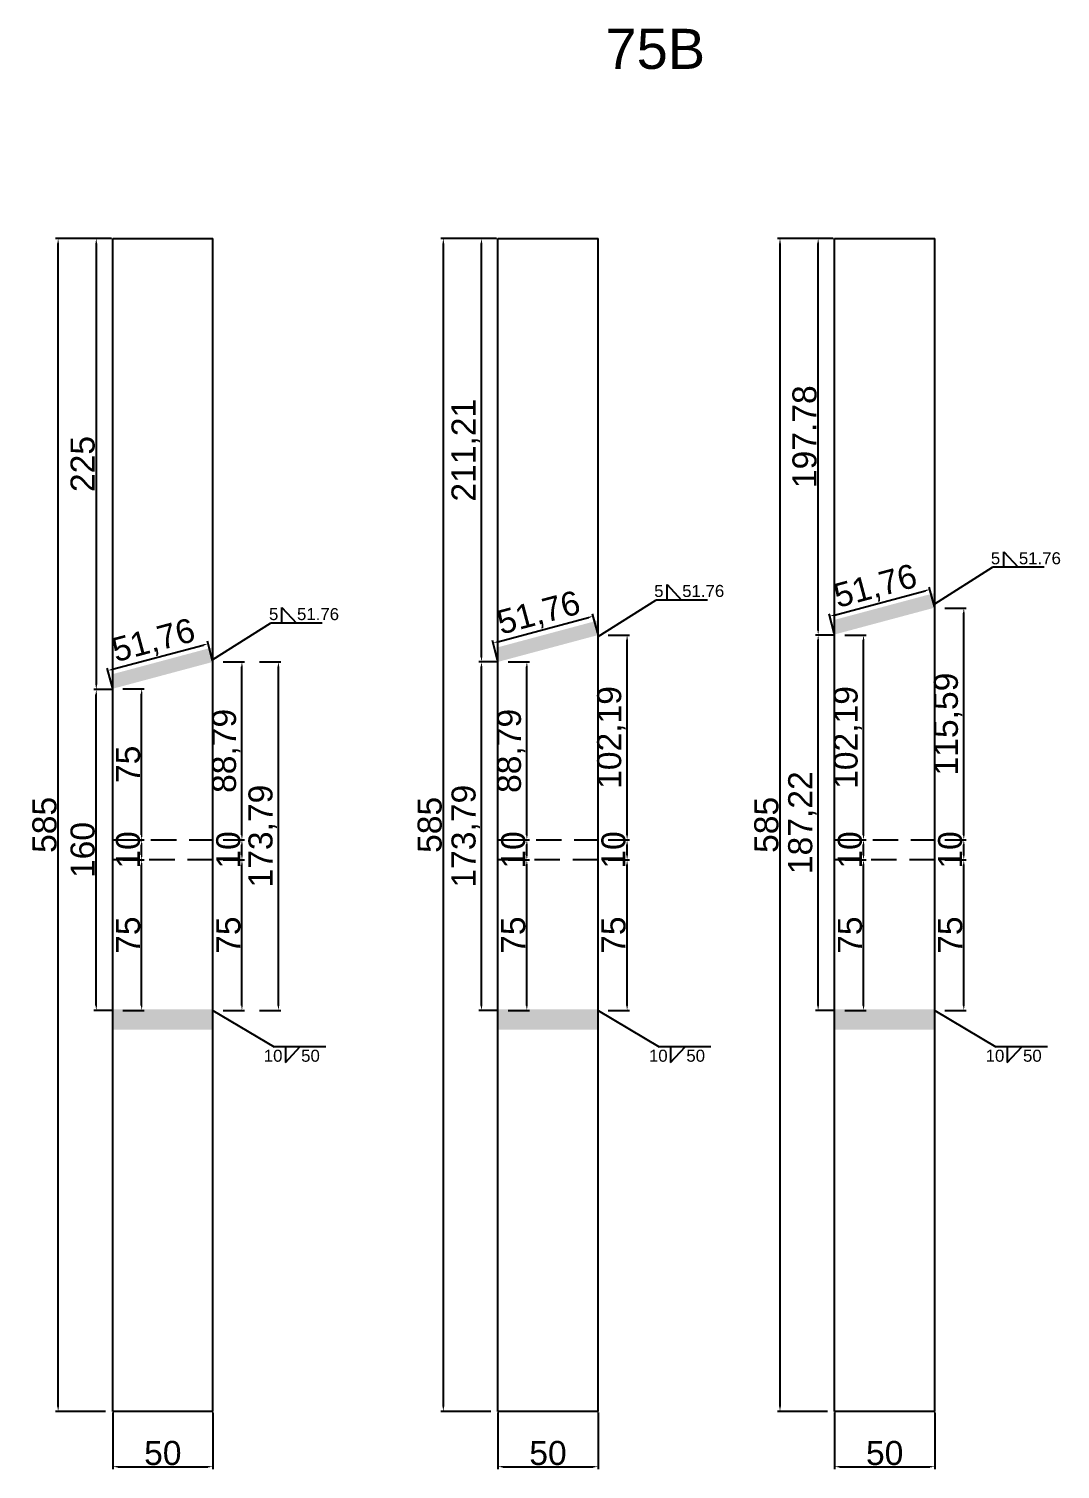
# Model space of a CAD drawing. Header units: millimetres. Extents: x 1455 to 24185, y -7314 to 4772.
# Drawn here: x 16165 to 16679, y 113 to 832 of the extents above; entities that cross this region are included whole.
import ezdxf

# ---------------------------------------------------------------- set-up
doc = ezdxf.new("R2010")
doc.units = ezdxf.units.MM
doc.linetypes.add('DASHED', pattern=[19.049999999999997, 12.7, -6.35])
for name, color, linetype in [('尺寸标注', 6, 'Continuous'), ('标号', 4, 'Continuous'), ('焊缝', 250, 'Continuous')]:
    doc.layers.add(name, color=color, linetype=linetype)
doc.styles.get("Standard").update_dxf_attribs({"font": 'arial.ttf'})
doc.dimstyles.new('ISO-25-JHF', dxfattribs={"dimtxt": 12, "dimasz": 2.5, "dimexe": 1.25, "dimexo": 0.625, "dimtad": 1, "dimtxsty": 'Standard', "dimcen": 2.5, "dimadec": 0, "dimazin": 0, "dimtfac": 1, "dimtmove": 0, "dimatfit": 3, "dimfxl": 1, "dimarcsym": 0})

# ---------------------------------------------------------------- blocks, each defined once
blk = doc.blocks.new('*D811')
at = {"layer": 'Defpoints', "color": 0, "transparency": 16777216}
for p in [(16453.06107499725, 529.1817419086112), (16463.07046512286, 529.1817419086112), (16453.06107499725, 426.9893630439421)]:
    blk.add_point(p, dxfattribs=at)
at = {"layer": '尺寸标注', "color": 0, "lineweight": -2, "transparency": 16777216}
for p, q in [((16453.68607499725, 529.1817419086112), (16464.32046512286, 529.1817419086112)), ((16463.07046512286, 429.4893630439421), (16463.07046512286, 526.6817419086112)), ((16453.68607499725, 426.9893630439421), (16464.32046512286, 426.9893630439421))]:
    blk.add_line(p, q, dxfattribs=at)
at = {"layer": '尺寸标注', "color": 0, "transparency": 16777216}
for points in [[(16462.65379845619, 526.6817419086112), (16463.48713178953, 526.6817419086112), (16463.07046512286, 529.1817419086112)], [(16462.65379845619, 429.4893630439421), (16463.48713178953, 429.4893630439421), (16463.07046512286, 426.9893630439421)]]:
    blk.add_solid(points, dxfattribs=at)
at = {"layer": '尺寸标注', "color": 0, "transparency": 16777216, "insert": (16455.23400536842, 478.0855524762719), "char_height": 12, "attachment_point": 5, "rotation": 90}
blk.add_mtext('102,19', dxfattribs=at)
blk = doc.blocks.new('*D812')
at = {"layer": 'Defpoints', "color": 0, "transparency": 16777216}
for p in [(16206.53810477936, 141.9893630439419), (16256.53810477936, 141.989363043941), (16256.53810477936, 114.3991398059388)]:
    blk.add_point(p, dxfattribs=at)
at = {"layer": '尺寸标注', "color": 0, "lineweight": -2, "transparency": 16777216}
for p, q in [((16206.53810477936, 141.3643630439419), (16206.53810477936, 113.1491398059388)), ((16256.53810477936, 141.364363043941), (16256.53810477936, 113.1491398059388)), ((16209.03810477936, 114.3991398059388), (16254.03810477936, 114.3991398059388))]:
    blk.add_line(p, q, dxfattribs=at)
at = {"layer": '尺寸标注', "color": 0, "transparency": 16777216}
for points in [[(16209.03810477936, 114.8158064726055), (16209.03810477936, 113.9824731392722), (16206.53810477936, 114.3991398059388)], [(16254.03810477936, 114.8158064726055), (16254.03810477936, 113.9824731392722), (16256.53810477936, 114.3991398059388)]]:
    blk.add_solid(points, dxfattribs=at)
at = {"layer": '尺寸标注', "color": 0, "transparency": 16777216, "insert": (16231.53810477936, 121.1510156585991), "char_height": 12, "attachment_point": 5}
blk.add_mtext('50', dxfattribs=at)
blk = doc.blocks.new('*D813')
at = {"layer": 'Defpoints', "color": 0, "transparency": 16777216}
for p in [(16179.34379206476, 726.9893630439421), (16203.60443934773, 726.9893630439421), (16203.60443934773, 141.989363043942)]:
    blk.add_point(p, dxfattribs=at)
at = {"layer": '尺寸标注', "color": 0, "lineweight": -2, "transparency": 16777216}
for p, q in [((16202.97943934773, 726.9893630439421), (16178.09379206476, 726.9893630439421)), ((16179.34379206476, 144.4893630439419), (16179.34379206476, 724.4893630439421)), ((16202.97943934773, 141.989363043942), (16178.09379206476, 141.9893630439419))]:
    blk.add_line(p, q, dxfattribs=at)
at = {"layer": '尺寸标注', "color": 0, "transparency": 16777216}
for points in [[(16178.9271253981, 724.4893630439421), (16179.76045873143, 724.4893630439421), (16179.34379206476, 726.9893630439421)], [(16178.9271253981, 144.4893630439419), (16179.76045873143, 144.4893630439419), (16179.34379206476, 141.9893630439419)]]:
    blk.add_solid(points, dxfattribs=at)
at = {"layer": '尺寸标注', "color": 0, "transparency": 16777216, "insert": (16172.5919162121, 434.4893630439374), "char_height": 12, "attachment_point": 5, "rotation": 90}
blk.add_mtext('585', dxfattribs=at)
blk = doc.blocks.new('*D814')
at = {"layer": 'Defpoints', "color": 0, "transparency": 16777216}
for p in [(16210.97913256578, 502.386822665497), (16220.98852269138, 502.386822665497), (16210.97913256578, 426.9893630439421)]:
    blk.add_point(p, dxfattribs=at)
at = {"layer": '尺寸标注', "color": 0, "lineweight": -2, "transparency": 16777216}
for p, q in [((16211.60413256578, 502.386822665497), (16222.23852269138, 502.386822665497)), ((16220.98852269138, 429.4893630439421), (16220.98852269138, 499.886822665497)), ((16211.60413256578, 426.9893630439421), (16222.23852269138, 426.9893630439421))]:
    blk.add_line(p, q, dxfattribs=at)
at = {"layer": '尺寸标注', "color": 0, "transparency": 16777216}
for points in [[(16220.57185602472, 499.886822665497), (16221.40518935805, 499.886822665497), (16220.98852269138, 502.386822665497)], [(16220.57185602472, 429.4893630439421), (16221.40518935805, 429.4893630439421), (16220.98852269138, 426.9893630439421)]]:
    blk.add_solid(points, dxfattribs=at)
at = {"layer": '尺寸标注', "color": 0, "transparency": 16777216, "insert": (16214.26120345536, 464.6880928547149), "char_height": 12, "attachment_point": 5, "rotation": 90}
blk.add_mtext('75', dxfattribs=at)
blk = doc.blocks.new('*D815')
at = {"layer": 'Defpoints', "color": 0, "transparency": 16777216}
for p in [(16260.97913256577, 515.7842822870546), (16270.98852269138, 515.7842822870546), (16260.97913256577, 426.9893630439421)]:
    blk.add_point(p, dxfattribs=at)
at = {"layer": '尺寸标注', "color": 0, "lineweight": -2, "transparency": 16777216}
for p, q in [((16261.60413256577, 515.7842822870546), (16272.23852269138, 515.7842822870546)), ((16270.98852269138, 429.4893630439421), (16270.98852269138, 513.2842822870546)), ((16261.60413256577, 426.9893630439421), (16272.23852269138, 426.9893630439421))]:
    blk.add_line(p, q, dxfattribs=at)
at = {"layer": '尺寸标注', "color": 0, "transparency": 16777216}
for points in [[(16270.57185602471, 513.2842822870546), (16271.40518935805, 513.2842822870546), (16270.98852269138, 515.7842822870546)], [(16270.57185602471, 429.4893630439421), (16271.40518935805, 429.4893630439421), (16270.98852269138, 426.9893630439421)]]:
    blk.add_solid(points, dxfattribs=at)
at = {"layer": '尺寸标注', "color": 0, "transparency": 16777216, "insert": (16263.15206293694, 471.3868226654936), "char_height": 12, "attachment_point": 5, "rotation": 90}
blk.add_mtext('88,79', dxfattribs=at)
blk = doc.blocks.new('*D816')
at = {"layer": 'Defpoints', "color": 0, "transparency": 16777216}
for p in [(16254.10831398141, 524.8523849967642), (16256.53810477936, 515.7842822870552), (16206.53810477936, 502.3868226654981)]:
    blk.add_point(p, dxfattribs=at)
at = {"layer": '尺寸标注', "color": 0, "lineweight": -2, "transparency": 16777216}
for p, q in [((16256.37634287617, 516.3879859284862), (16253.78479017503, 526.0597922796255)), ((16206.52312854713, 512.101972987964), (16251.69349941569, 524.2053373840081)), ((16206.37634287617, 502.990526306929), (16203.78479017503, 512.6623326580693))]:
    blk.add_line(p, q, dxfattribs=at)
at = {"layer": '尺寸标注', "color": 0, "transparency": 16777216}
for points in [[(16251.58565814689, 524.6078064782951), (16251.80134068448, 523.8028682897211), (16254.10831398141, 524.8523849967642)], [(16206.41528727834, 512.504442082251), (16206.63096981593, 511.699503893677), (16204.10831398141, 511.4549253752079)]]:
    blk.add_solid(points, dxfattribs=at)
at = {"layer": '尺寸标注', "color": 0, "transparency": 16777216, "insert": (16227.08008895078, 525.7230940494687), "char_height": 12, "attachment_point": 5, "rotation": 15.000000000000565}
blk.add_mtext('51,76', dxfattribs=at)
blk = doc.blocks.new('*D817')
at = {"layer": 'Defpoints', "color": 0, "transparency": 16777216}
for p in [(16210.97913256577, 416.9893630439421), (16220.98852269138, 416.9893630439421), (16210.97913256577, 341.989363043942)]:
    blk.add_point(p, dxfattribs=at)
at = {"layer": '尺寸标注', "color": 0, "lineweight": -2, "transparency": 16777216}
for p, q in [((16211.60413256577, 416.9893630439421), (16222.23852269138, 416.9893630439421)), ((16220.98852269138, 344.489363043942), (16220.98852269138, 414.4893630439421)), ((16211.60413256577, 341.989363043942), (16222.23852269138, 341.989363043942))]:
    blk.add_line(p, q, dxfattribs=at)
at = {"layer": '尺寸标注', "color": 0, "transparency": 16777216}
for points in [[(16220.57185602471, 414.4893630439421), (16221.40518935804, 414.4893630439421), (16220.98852269138, 416.9893630439421)], [(16220.57185602471, 344.489363043942), (16221.40518935804, 344.489363043942), (16220.98852269138, 341.989363043942)]]:
    blk.add_solid(points, dxfattribs=at)
at = {"layer": '尺寸标注', "color": 0, "transparency": 16777216, "insert": (16214.26120345535, 379.4893630439374), "char_height": 12, "attachment_point": 5, "rotation": 90}
blk.add_mtext('75', dxfattribs=at)
blk = doc.blocks.new('*D818')
at = {"layer": 'Defpoints', "color": 0, "transparency": 16777216}
for p in [(16210.97913256578, 426.9893630439421), (16220.98852269133, 426.9893630439421), (16210.97913256577, 416.9893630439421)]:
    blk.add_point(p, dxfattribs=at)
at = {"layer": '尺寸标注', "color": 0, "lineweight": -2, "transparency": 16777216}
for p, q in [((16211.60413256578, 426.9893630439421), (16222.23852269133, 426.9893630439421)), ((16220.98852269133, 419.4893630439421), (16220.98852269133, 424.4893630439421)), ((16211.60413256577, 416.9893630439421), (16222.23852269133, 416.9893630439421))]:
    blk.add_line(p, q, dxfattribs=at)
at = {"layer": '尺寸标注', "color": 0, "transparency": 16777216}
for points in [[(16220.57185602466, 424.4893630439421), (16221.405189358, 424.4893630439421), (16220.98852269133, 426.9893630439421)], [(16220.57185602466, 419.4893630439421), (16221.405189358, 419.4893630439421), (16220.98852269133, 416.9893630439421)]]:
    blk.add_solid(points, dxfattribs=at)
at = {"layer": '尺寸标注', "color": 0, "transparency": 16777216, "insert": (16214.23664683867, 421.9893630439375), "char_height": 12, "attachment_point": 5, "rotation": 90}
blk.add_mtext('10', dxfattribs=at)
blk = doc.blocks.new('*D819')
at = {"layer": 'Defpoints', "color": 0, "transparency": 16777216}
for p in [(16260.97913256577, 416.9893630439421), (16270.98852269138, 416.9893630439421), (16260.97913256577, 341.989363043942)]:
    blk.add_point(p, dxfattribs=at)
at = {"layer": '尺寸标注', "color": 0, "lineweight": -2, "transparency": 16777216}
for p, q in [((16261.60413256577, 416.9893630439421), (16272.23852269138, 416.9893630439421)), ((16270.98852269138, 344.489363043942), (16270.98852269138, 414.4893630439421)), ((16261.60413256577, 341.989363043942), (16272.23852269138, 341.989363043942))]:
    blk.add_line(p, q, dxfattribs=at)
at = {"layer": '尺寸标注', "color": 0, "transparency": 16777216}
for points in [[(16270.57185602471, 414.4893630439421), (16271.40518935804, 414.4893630439421), (16270.98852269138, 416.9893630439421)], [(16270.57185602471, 344.489363043942), (16271.40518935804, 344.489363043942), (16270.98852269138, 341.989363043942)]]:
    blk.add_solid(points, dxfattribs=at)
at = {"layer": '尺寸标注', "color": 0, "transparency": 16777216, "insert": (16264.26120345535, 379.4893630439374), "char_height": 12, "attachment_point": 5, "rotation": 90}
blk.add_mtext('75', dxfattribs=at)
blk = doc.blocks.new('*D820')
at = {"layer": 'Defpoints', "color": 0, "transparency": 16777216}
for p in [(16260.97913256578, 426.9893630439421), (16270.98852269133, 426.9893630439421), (16260.97913256577, 416.9893630439421)]:
    blk.add_point(p, dxfattribs=at)
at = {"layer": '尺寸标注', "color": 0, "lineweight": -2, "transparency": 16777216}
for p, q in [((16261.60413256578, 426.9893630439421), (16272.23852269133, 426.9893630439421)), ((16270.98852269133, 419.4893630439421), (16270.98852269133, 424.4893630439421)), ((16261.60413256577, 416.9893630439421), (16272.23852269133, 416.9893630439421))]:
    blk.add_line(p, q, dxfattribs=at)
at = {"layer": '尺寸标注', "color": 0, "transparency": 16777216}
for points in [[(16270.57185602466, 424.4893630439421), (16271.405189358, 424.4893630439421), (16270.98852269133, 426.9893630439421)], [(16270.57185602466, 419.4893630439421), (16271.405189358, 419.4893630439421), (16270.98852269133, 416.9893630439421)]]:
    blk.add_solid(points, dxfattribs=at)
at = {"layer": '尺寸标注', "color": 0, "transparency": 16777216, "insert": (16264.23664683867, 421.9893630439374), "char_height": 12, "attachment_point": 5, "rotation": 90}
blk.add_mtext('10', dxfattribs=at)
blk = doc.blocks.new('*D955')
at = {"layer": 'Defpoints', "color": 0, "transparency": 16777216}
for p in [(16206.53810477937, 726.9893630439417), (16198.36053558004, 501.9576450875195), (16206.53810477937, 501.9576450875195)]:
    blk.add_point(p, dxfattribs=at)
at = {"layer": '尺寸标注', "color": 0, "lineweight": -2, "transparency": 16777216}
for p, q in [((16205.91310477937, 726.9893630439417), (16197.11053558004, 726.9893630439417)), ((16198.36053558004, 724.4893630439417), (16198.36053558004, 504.4576450875195)), ((16205.91310477937, 501.9576450875195), (16197.11053558004, 501.9576450875195))]:
    blk.add_line(p, q, dxfattribs=at)
at = {"layer": '尺寸标注', "color": 0, "transparency": 16777216}
for points in [[(16197.94386891338, 724.4893630439417), (16198.77720224671, 724.4893630439417), (16198.36053558004, 726.9893630439417)], [(16197.94386891338, 504.4576450875195), (16198.77720224671, 504.4576450875195), (16198.36053558004, 501.9576450875195)]]:
    blk.add_solid(points, dxfattribs=at)
at = {"layer": '尺寸标注', "color": 0, "transparency": 16777216, "insert": (16191.60865972738, 614.4735040657258), "char_height": 12, "attachment_point": 5, "rotation": 90}
blk.add_mtext('225', dxfattribs=at)
blk = doc.blocks.new('*D821')
at = {"layer": 'Defpoints', "color": 0, "transparency": 16777216}
for p in [(16198.36053558004, 501.9576450875213), (16206.53810477937, 501.9576450875213), (16206.53810477937, 341.957645087523)]:
    blk.add_point(p, dxfattribs=at)
at = {"layer": '尺寸标注', "color": 0, "lineweight": -2, "transparency": 16777216}
for p, q in [((16205.91310477937, 501.9576450875213), (16197.11053558004, 501.9576450875213)), ((16198.36053558004, 344.457645087523), (16198.36053558004, 499.4576450875213)), ((16205.91310477937, 341.957645087523), (16197.11053558004, 341.957645087523))]:
    blk.add_line(p, q, dxfattribs=at)
at = {"layer": '尺寸标注', "color": 0, "transparency": 16777216}
for points in [[(16197.94386891337, 499.4576450875213), (16198.77720224671, 499.4576450875213), (16198.36053558004, 501.9576450875213)], [(16197.94386891337, 344.457645087523), (16198.77720224671, 344.457645087523), (16198.36053558004, 341.957645087523)]]:
    blk.add_solid(points, dxfattribs=at)
at = {"layer": '尺寸标注', "color": 0, "transparency": 16777216, "insert": (16191.60865972738, 421.9576450875175), "char_height": 12, "attachment_point": 5, "rotation": 90}
blk.add_mtext('160', dxfattribs=at)
blk = doc.blocks.new('*D822')
at = {"layer": 'Defpoints', "color": 0, "transparency": 16777216}
for p in [(16398.62004721084, 141.9893630439419), (16448.62004721084, 141.989363043941), (16448.62004721084, 114.3991398059388)]:
    blk.add_point(p, dxfattribs=at)
at = {"layer": '尺寸标注', "color": 0, "lineweight": -2, "transparency": 16777216}
for p, q in [((16398.62004721084, 141.3643630439419), (16398.62004721084, 113.1491398059388)), ((16448.62004721084, 141.364363043941), (16448.62004721084, 113.1491398059388)), ((16401.12004721084, 114.3991398059388), (16446.12004721084, 114.3991398059388))]:
    blk.add_line(p, q, dxfattribs=at)
at = {"layer": '尺寸标注', "color": 0, "transparency": 16777216}
for points in [[(16401.12004721084, 114.8158064726055), (16401.12004721084, 113.9824731392722), (16398.62004721084, 114.3991398059388)], [(16446.12004721084, 114.8158064726055), (16446.12004721084, 113.9824731392722), (16448.62004721084, 114.3991398059388)]]:
    blk.add_solid(points, dxfattribs=at)
at = {"layer": '尺寸标注', "color": 0, "transparency": 16777216, "insert": (16423.62004721084, 121.1510156585991), "char_height": 12, "attachment_point": 5}
blk.add_mtext('50', dxfattribs=at)
blk = doc.blocks.new('*D823')
at = {"layer": 'Defpoints', "color": 0, "transparency": 16777216}
for p in [(16371.42573449624, 726.9893630439421), (16395.68638177921, 726.9893630439421), (16395.68638177921, 141.989363043942)]:
    blk.add_point(p, dxfattribs=at)
at = {"layer": '尺寸标注', "color": 0, "lineweight": -2, "transparency": 16777216}
for p, q in [((16395.06138177921, 726.9893630439421), (16370.17573449624, 726.9893630439421)), ((16371.42573449624, 144.489363043942), (16371.42573449624, 724.4893630439421)), ((16395.06138177921, 141.989363043942), (16370.17573449624, 141.989363043942))]:
    blk.add_line(p, q, dxfattribs=at)
at = {"layer": '尺寸标注', "color": 0, "transparency": 16777216}
for points in [[(16371.00906782958, 724.4893630439421), (16371.84240116291, 724.4893630439421), (16371.42573449624, 726.9893630439421)], [(16371.00906782958, 144.489363043942), (16371.84240116291, 144.489363043942), (16371.42573449624, 141.989363043942)]]:
    blk.add_solid(points, dxfattribs=at)
at = {"layer": '尺寸标注', "color": 0, "transparency": 16777216, "insert": (16364.67385864358, 434.4893630439373), "char_height": 12, "attachment_point": 5, "rotation": 90}
blk.add_mtext('585', dxfattribs=at)
blk = doc.blocks.new('*D824')
at = {"layer": 'Defpoints', "color": 0, "transparency": 16777216}
for p in [(16403.06107499724, 515.7842822869727), (16413.07046512285, 515.7842822869727), (16403.06107499724, 426.9893630438603)]:
    blk.add_point(p, dxfattribs=at)
at = {"layer": '尺寸标注', "color": 0, "lineweight": -2, "transparency": 16777216}
for p, q in [((16403.68607499724, 515.7842822869727), (16414.32046512285, 515.7842822869727)), ((16413.07046512285, 429.4893630438603), (16413.07046512285, 513.2842822869727)), ((16403.68607499724, 426.9893630438603), (16414.32046512285, 426.9893630438603))]:
    blk.add_line(p, q, dxfattribs=at)
at = {"layer": '尺寸标注', "color": 0, "transparency": 16777216}
for points in [[(16412.65379845618, 513.2842822869727), (16413.48713178952, 513.2842822869727), (16413.07046512285, 515.7842822869727)], [(16412.65379845618, 429.4893630438603), (16413.48713178952, 429.4893630438603), (16413.07046512285, 426.9893630438603)]]:
    blk.add_solid(points, dxfattribs=at)
at = {"layer": '尺寸标注', "color": 0, "transparency": 16777216, "insert": (16405.23400536841, 471.3868226654117), "char_height": 12, "attachment_point": 5, "rotation": 90}
blk.add_mtext('88,79', dxfattribs=at)
blk = doc.blocks.new('*D825')
at = {"layer": 'Defpoints', "color": 0, "transparency": 16777216}
for p in [(16403.06107499725, 416.9893630439421), (16413.07046512286, 416.9893630439421), (16403.06107499725, 341.989363043942)]:
    blk.add_point(p, dxfattribs=at)
at = {"layer": '尺寸标注', "color": 0, "lineweight": -2, "transparency": 16777216}
for p, q in [((16403.68607499725, 416.9893630439421), (16414.32046512286, 416.9893630439421)), ((16413.07046512286, 344.489363043942), (16413.07046512286, 414.4893630439421)), ((16403.68607499725, 341.989363043942), (16414.32046512286, 341.989363043942))]:
    blk.add_line(p, q, dxfattribs=at)
at = {"layer": '尺寸标注', "color": 0, "transparency": 16777216}
for points in [[(16412.65379845619, 414.4893630439421), (16413.48713178953, 414.4893630439421), (16413.07046512286, 416.9893630439421)], [(16412.65379845619, 344.489363043942), (16413.48713178953, 344.489363043942), (16413.07046512286, 341.989363043942)]]:
    blk.add_solid(points, dxfattribs=at)
at = {"layer": '尺寸标注', "color": 0, "transparency": 16777216, "insert": (16406.34314588684, 379.4893630439374), "char_height": 12, "attachment_point": 5, "rotation": 90}
blk.add_mtext('75', dxfattribs=at)
blk = doc.blocks.new('*D826')
at = {"layer": 'Defpoints', "color": 0, "transparency": 16777216}
for p in [(16403.06107499725, 426.9893630439421), (16413.07046512281, 426.9893630439421), (16403.06107499725, 416.9893630439421)]:
    blk.add_point(p, dxfattribs=at)
at = {"layer": '尺寸标注', "color": 0, "lineweight": -2, "transparency": 16777216}
for p, q in [((16403.68607499725, 426.9893630439421), (16414.32046512281, 426.9893630439421)), ((16413.07046512281, 419.4893630439421), (16413.07046512281, 424.4893630439421)), ((16403.68607499725, 416.9893630439421), (16414.32046512281, 416.9893630439421))]:
    blk.add_line(p, q, dxfattribs=at)
at = {"layer": '尺寸标注', "color": 0, "transparency": 16777216}
for points in [[(16412.65379845614, 424.4893630439421), (16413.48713178948, 424.4893630439421), (16413.07046512281, 426.9893630439421)], [(16412.65379845614, 419.4893630439421), (16413.48713178948, 419.4893630439421), (16413.07046512281, 416.9893630439421)]]:
    blk.add_solid(points, dxfattribs=at)
at = {"layer": '尺寸标注', "color": 0, "transparency": 16777216, "insert": (16406.31858927015, 421.9893630439374), "char_height": 12, "attachment_point": 5, "rotation": 90}
blk.add_mtext('10', dxfattribs=at)
blk = doc.blocks.new('*D827')
at = {"layer": 'Defpoints', "color": 0, "transparency": 16777216}
for p in [(16453.06107499725, 416.9893630439421), (16463.07046512286, 416.9893630439421), (16453.06107499725, 341.989363043942)]:
    blk.add_point(p, dxfattribs=at)
at = {"layer": '尺寸标注', "color": 0, "lineweight": -2, "transparency": 16777216}
for p, q in [((16453.68607499725, 416.9893630439421), (16464.32046512286, 416.9893630439421)), ((16463.07046512286, 344.489363043942), (16463.07046512286, 414.4893630439421)), ((16453.68607499725, 341.989363043942), (16464.32046512286, 341.989363043942))]:
    blk.add_line(p, q, dxfattribs=at)
at = {"layer": '尺寸标注', "color": 0, "transparency": 16777216}
for points in [[(16462.65379845619, 414.4893630439421), (16463.48713178953, 414.4893630439421), (16463.07046512286, 416.9893630439421)], [(16462.65379845619, 344.489363043942), (16463.48713178953, 344.489363043942), (16463.07046512286, 341.989363043942)]]:
    blk.add_solid(points, dxfattribs=at)
at = {"layer": '尺寸标注', "color": 0, "transparency": 16777216, "insert": (16456.34314588684, 379.4893630439374), "char_height": 12, "attachment_point": 5, "rotation": 90}
blk.add_mtext('75', dxfattribs=at)
blk = doc.blocks.new('*D828')
at = {"layer": 'Defpoints', "color": 0, "transparency": 16777216}
for p in [(16453.06107499725, 426.9893630439421), (16463.07046512281, 426.9893630439421), (16453.06107499725, 416.9893630439421)]:
    blk.add_point(p, dxfattribs=at)
at = {"layer": '尺寸标注', "color": 0, "lineweight": -2, "transparency": 16777216}
for p, q in [((16453.68607499725, 426.9893630439421), (16464.32046512281, 426.9893630439421)), ((16463.07046512281, 419.4893630439421), (16463.07046512281, 424.4893630439421)), ((16453.68607499725, 416.9893630439421), (16464.32046512281, 416.9893630439421))]:
    blk.add_line(p, q, dxfattribs=at)
at = {"layer": '尺寸标注', "color": 0, "transparency": 16777216}
for points in [[(16462.65379845614, 424.4893630439421), (16463.48713178948, 424.4893630439421), (16463.07046512281, 426.9893630439421)], [(16462.65379845614, 419.4893630439421), (16463.48713178948, 419.4893630439421), (16463.07046512281, 416.9893630439421)]]:
    blk.add_solid(points, dxfattribs=at)
at = {"layer": '尺寸标注', "color": 0, "transparency": 16777216, "insert": (16456.31858927015, 421.9893630439374), "char_height": 12, "attachment_point": 5, "rotation": 90}
blk.add_mtext('10', dxfattribs=at)
blk = doc.blocks.new('*D829')
at = {"layer": 'Defpoints', "color": 0, "transparency": 16777216}
for p in [(16390.44247801153, 515.7464914310824), (16398.62004721085, 515.7464914310824), (16398.62004721085, 341.957645087523)]:
    blk.add_point(p, dxfattribs=at)
at = {"layer": '尺寸标注', "color": 0, "lineweight": -2, "transparency": 16777216}
for p, q in [((16397.99504721085, 515.7464914310824), (16389.19247801153, 515.7464914310824)), ((16390.44247801153, 344.457645087523), (16390.44247801153, 513.2464914310824)), ((16397.99504721085, 341.957645087523), (16389.19247801153, 341.957645087523))]:
    blk.add_line(p, q, dxfattribs=at)
at = {"layer": '尺寸标注', "color": 0, "transparency": 16777216}
for points in [[(16390.02581134486, 513.2464914310824), (16390.85914467819, 513.2464914310824), (16390.44247801153, 515.7464914310824)], [(16390.02581134486, 344.457645087523), (16390.85914467819, 344.457645087523), (16390.44247801153, 341.957645087523)]]:
    blk.add_solid(points, dxfattribs=at)
at = {"layer": '尺寸标注', "color": 0, "transparency": 16777216, "insert": (16382.60601825709, 428.852068259298), "char_height": 12, "attachment_point": 5, "rotation": 90}
blk.add_mtext('173,79', dxfattribs=at)
blk = doc.blocks.new('*D830')
at = {"layer": 'Defpoints', "color": 0, "transparency": 16777216}
for p in [(16566.50598019339, 141.9893630439419), (16616.50598019339, 141.989363043941), (16616.50598019339, 114.3991398059388)]:
    blk.add_point(p, dxfattribs=at)
at = {"layer": '尺寸标注', "color": 0, "lineweight": -2, "transparency": 16777216}
for p, q in [((16566.50598019339, 141.3643630439419), (16566.50598019339, 113.1491398059388)), ((16616.50598019339, 141.364363043941), (16616.50598019339, 113.1491398059388)), ((16569.00598019339, 114.3991398059388), (16614.00598019339, 114.3991398059388))]:
    blk.add_line(p, q, dxfattribs=at)
at = {"layer": '尺寸标注', "color": 0, "transparency": 16777216}
for points in [[(16569.00598019339, 114.8158064726055), (16569.00598019339, 113.9824731392722), (16566.50598019339, 114.3991398059388)], [(16614.00598019339, 114.8158064726055), (16614.00598019339, 113.9824731392722), (16616.50598019339, 114.3991398059388)]]:
    blk.add_solid(points, dxfattribs=at)
at = {"layer": '尺寸标注', "color": 0, "transparency": 16777216, "insert": (16591.50598019339, 121.1510156585991), "char_height": 12, "attachment_point": 5}
blk.add_mtext('50', dxfattribs=at)
blk = doc.blocks.new('*D831')
at = {"layer": 'Defpoints', "color": 0, "transparency": 16777216}
for p in [(16539.3116674788, 726.9893630439421), (16563.57231476176, 726.9893630439421), (16563.57231476176, 141.989363043942)]:
    blk.add_point(p, dxfattribs=at)
at = {"layer": '尺寸标注', "color": 0, "lineweight": -2, "transparency": 16777216}
for p, q in [((16562.94731476176, 726.9893630439421), (16538.0616674788, 726.9893630439421)), ((16539.3116674788, 144.489363043942), (16539.3116674788, 724.4893630439421)), ((16562.94731476176, 141.989363043942), (16538.0616674788, 141.989363043942))]:
    blk.add_line(p, q, dxfattribs=at)
at = {"layer": '尺寸标注', "color": 0, "transparency": 16777216}
for points in [[(16538.89500081213, 724.4893630439421), (16539.72833414546, 724.4893630439421), (16539.3116674788, 726.9893630439421)], [(16538.89500081213, 144.489363043942), (16539.72833414546, 144.489363043942), (16539.3116674788, 141.989363043942)]]:
    blk.add_solid(points, dxfattribs=at)
at = {"layer": '尺寸标注', "color": 0, "transparency": 16777216, "insert": (16532.55979162613, 434.4893630439373), "char_height": 12, "attachment_point": 5, "rotation": 90}
blk.add_mtext('585', dxfattribs=at)
blk = doc.blocks.new('*D832')
at = {"layer": 'Defpoints', "color": 0, "transparency": 16777216}
for p in [(16614.07618939544, 551.919873465969), (16616.50598019339, 542.851770756261), (16566.50598019339, 529.4543111347043)]:
    blk.add_point(p, dxfattribs=at)
at = {"layer": '尺寸标注', "color": 0, "lineweight": -2, "transparency": 16777216}
for p, q in [((16566.49100396116, 539.1694614571684), (16611.66137482972, 551.2728258532129)), ((16616.3442182902, 543.4554743976914), (16613.75266558907, 553.1272807488303)), ((16566.3442182902, 530.0580147761348), (16563.75266558906, 539.7298211272737))]:
    blk.add_line(p, q, dxfattribs=at)
at = {"layer": '尺寸标注', "color": 0, "transparency": 16777216}
for points in [[(16611.55353356092, 551.6752949474999), (16611.76921609851, 550.8703567589259), (16614.07618939544, 551.919873465969)], [(16566.38316269237, 539.5719305514554), (16566.59884522995, 538.7669923628814), (16564.07618939544, 538.5224138444123)]]:
    blk.add_solid(points, dxfattribs=at)
at = {"layer": '尺寸标注', "color": 0, "transparency": 16777216, "insert": (16587.04796436481, 552.7905825186726), "char_height": 12, "attachment_point": 5, "rotation": 14.999999999999522}
blk.add_mtext('51,76', dxfattribs=at)
blk = doc.blocks.new('*D833')
at = {"layer": 'Defpoints', "color": 0, "transparency": 16777216}
for p in [(16570.9470079798, 416.9893630439421), (16580.95639810541, 416.9893630439421), (16570.9470079798, 341.989363043942)]:
    blk.add_point(p, dxfattribs=at)
at = {"layer": '尺寸标注', "color": 0, "lineweight": -2, "transparency": 16777216}
for p, q in [((16571.5720079798, 416.9893630439421), (16582.20639810541, 416.9893630439421)), ((16580.95639810541, 344.489363043942), (16580.95639810541, 414.4893630439421)), ((16571.5720079798, 341.989363043942), (16582.20639810541, 341.989363043942))]:
    blk.add_line(p, q, dxfattribs=at)
at = {"layer": '尺寸标注', "color": 0, "transparency": 16777216}
for points in [[(16580.53973143874, 414.4893630439421), (16581.37306477208, 414.4893630439421), (16580.95639810541, 416.9893630439421)], [(16580.53973143874, 344.489363043942), (16581.37306477208, 344.489363043942), (16580.95639810541, 341.989363043942)]]:
    blk.add_solid(points, dxfattribs=at)
at = {"layer": '尺寸标注', "color": 0, "transparency": 16777216, "insert": (16574.22907886939, 379.4893630439373), "char_height": 12, "attachment_point": 5, "rotation": 90}
blk.add_mtext('75', dxfattribs=at)
blk = doc.blocks.new('*D834')
at = {"layer": 'Defpoints', "color": 0, "transparency": 16777216}
for p in [(16570.9470079798, 426.9893630439421), (16580.95639810536, 426.9893630439421), (16570.9470079798, 416.9893630439421)]:
    blk.add_point(p, dxfattribs=at)
at = {"layer": '尺寸标注', "color": 0, "lineweight": -2, "transparency": 16777216}
for p, q in [((16571.5720079798, 426.9893630439421), (16582.20639810536, 426.9893630439421)), ((16580.95639810536, 419.4893630439421), (16580.95639810536, 424.4893630439421)), ((16571.5720079798, 416.9893630439421), (16582.20639810536, 416.9893630439421))]:
    blk.add_line(p, q, dxfattribs=at)
at = {"layer": '尺寸标注', "color": 0, "transparency": 16777216}
for points in [[(16580.53973143869, 424.4893630439421), (16581.37306477203, 424.4893630439421), (16580.95639810536, 426.9893630439421)], [(16580.53973143869, 419.4893630439421), (16581.37306477203, 419.4893630439421), (16580.95639810536, 416.9893630439421)]]:
    blk.add_solid(points, dxfattribs=at)
at = {"layer": '尺寸标注', "color": 0, "transparency": 16777216, "insert": (16574.2045222527, 421.9893630439373), "char_height": 12, "attachment_point": 5, "rotation": 90}
blk.add_mtext('10', dxfattribs=at)
blk = doc.blocks.new('*D835')
at = {"layer": 'Defpoints', "color": 0, "transparency": 16777216}
for p in [(16620.9470079798, 416.9893630439421), (16630.95639810541, 416.9893630439421), (16620.9470079798, 341.989363043942)]:
    blk.add_point(p, dxfattribs=at)
at = {"layer": '尺寸标注', "color": 0, "lineweight": -2, "transparency": 16777216}
for p, q in [((16621.5720079798, 416.9893630439421), (16632.20639810541, 416.9893630439421)), ((16630.95639810541, 344.489363043942), (16630.95639810541, 414.4893630439421)), ((16621.5720079798, 341.989363043942), (16632.20639810541, 341.989363043942))]:
    blk.add_line(p, q, dxfattribs=at)
at = {"layer": '尺寸标注', "color": 0, "transparency": 16777216}
for points in [[(16630.53973143874, 414.4893630439421), (16631.37306477208, 414.4893630439421), (16630.95639810541, 416.9893630439421)], [(16630.53973143874, 344.489363043942), (16631.37306477208, 344.489363043942), (16630.95639810541, 341.989363043942)]]:
    blk.add_solid(points, dxfattribs=at)
at = {"layer": '尺寸标注', "color": 0, "transparency": 16777216, "insert": (16624.22907886939, 379.4893630439373), "char_height": 12, "attachment_point": 5, "rotation": 90}
blk.add_mtext('75', dxfattribs=at)
blk = doc.blocks.new('*D836')
at = {"layer": 'Defpoints', "color": 0, "transparency": 16777216}
for p in [(16620.9470079798, 426.9893630439421), (16630.95639810536, 426.9893630439421), (16620.9470079798, 416.9893630439421)]:
    blk.add_point(p, dxfattribs=at)
at = {"layer": '尺寸标注', "color": 0, "lineweight": -2, "transparency": 16777216}
for p, q in [((16621.5720079798, 426.9893630439421), (16632.20639810536, 426.9893630439421)), ((16630.95639810536, 419.4893630439421), (16630.95639810536, 424.4893630439421)), ((16621.5720079798, 416.9893630439421), (16632.20639810536, 416.9893630439421))]:
    blk.add_line(p, q, dxfattribs=at)
at = {"layer": '尺寸标注', "color": 0, "transparency": 16777216}
for points in [[(16630.53973143869, 424.4893630439421), (16631.37306477203, 424.4893630439421), (16630.95639810536, 426.9893630439421)], [(16630.53973143869, 419.4893630439421), (16631.37306477203, 419.4893630439421), (16630.95639810536, 416.9893630439421)]]:
    blk.add_solid(points, dxfattribs=at)
at = {"layer": '尺寸标注', "color": 0, "transparency": 16777216, "insert": (16624.2045222527, 421.9893630439373), "char_height": 12, "attachment_point": 5, "rotation": 90}
blk.add_mtext('10', dxfattribs=at)
blk = doc.blocks.new('*D837')
at = {"layer": 'Defpoints', "color": 0, "transparency": 16777216}
for p in [(16558.32841099408, 529.1817419086749), (16566.5059801934, 529.1817419086749), (16566.5059801934, 341.957645087523)]:
    blk.add_point(p, dxfattribs=at)
at = {"layer": '尺寸标注', "color": 0, "lineweight": -2, "transparency": 16777216}
for p, q in [((16565.8809801934, 529.1817419086749), (16557.07841099408, 529.1817419086749)), ((16558.32841099408, 344.457645087523), (16558.32841099408, 526.6817419086749)), ((16565.8809801934, 341.957645087523), (16557.07841099408, 341.957645087523))]:
    blk.add_line(p, q, dxfattribs=at)
at = {"layer": '尺寸标注', "color": 0, "transparency": 16777216}
for points in [[(16557.91174432741, 526.6817419086749), (16558.74507766074, 526.6817419086749), (16558.32841099408, 529.1817419086749)], [(16557.91174432741, 344.457645087523), (16558.74507766074, 344.457645087523), (16558.32841099408, 341.957645087523)]]:
    blk.add_solid(points, dxfattribs=at)
at = {"layer": '尺寸标注', "color": 0, "transparency": 16777216, "insert": (16550.49195123964, 435.5696934980942), "char_height": 12, "attachment_point": 5, "rotation": 90}
blk.add_mtext('187,22', dxfattribs=at)
blk = doc.blocks.new('*D838')
at = {"layer": 'Defpoints', "color": 0, "transparency": 16777216}
for p in [(16279.17955047776, 515.7842822870527), (16289.18894060337, 515.7842822870527), (16279.17955047776, 341.989363043942)]:
    blk.add_point(p, dxfattribs=at)
at = {"layer": '尺寸标注', "color": 0, "lineweight": -2, "transparency": 16777216}
for p, q in [((16279.80455047776, 515.7842822870527), (16290.43894060337, 515.7842822870527)), ((16289.18894060337, 344.489363043942), (16289.18894060337, 513.2842822870527)), ((16279.80455047776, 341.989363043942), (16290.43894060337, 341.989363043942))]:
    blk.add_line(p, q, dxfattribs=at)
at = {"layer": '尺寸标注', "color": 0, "transparency": 16777216}
for points in [[(16288.7722739367, 513.2842822870527), (16289.60560727004, 513.2842822870527), (16289.18894060337, 515.7842822870527)], [(16288.7722739367, 344.489363043942), (16289.60560727004, 344.489363043942), (16289.18894060337, 341.989363043942)]]:
    blk.add_solid(points, dxfattribs=at)
at = {"layer": '尺寸标注', "color": 0, "transparency": 16777216, "insert": (16281.35248084893, 428.8868226654927), "char_height": 12, "attachment_point": 5, "rotation": 90}
blk.add_mtext('173,79', dxfattribs=at)
blk = doc.blocks.new('*D839')
at = {"layer": 'Defpoints', "color": 0, "transparency": 16777216}
for p in [(16446.19025641289, 538.5827901827079), (16448.62004721084, 529.5146874730017), (16398.62004721084, 516.117227851445)]:
    blk.add_point(p, dxfattribs=at)
at = {"layer": '尺寸标注', "color": 0, "lineweight": -2, "transparency": 16777216}
for p, q in [((16448.45828530765, 530.1183911144321), (16445.86673260652, 539.7901974655692)), ((16398.60507097861, 525.8323781739073), (16443.77544184717, 537.9357425699518)), ((16398.45828530765, 516.7209314928755), (16395.86673260651, 526.3927378440126))]:
    blk.add_line(p, q, dxfattribs=at)
at = {"layer": '尺寸标注', "color": 0, "transparency": 16777216}
for points in [[(16443.66760057838, 538.3382116642388), (16443.88328311596, 537.5332734756648), (16446.19025641289, 538.5827901827079)], [(16398.49722970982, 526.2348472681942), (16398.7129122474, 525.4299090796203), (16396.19025641289, 525.1853305611512)]]:
    blk.add_solid(points, dxfattribs=at)
at = {"layer": '尺寸标注', "color": 0, "transparency": 16777216, "insert": (16419.16203138226, 539.4534992354124), "char_height": 12, "attachment_point": 5, "rotation": 14.999999999999522}
blk.add_mtext('51,76', dxfattribs=at)
blk = doc.blocks.new('*D840')
at = {"layer": 'Defpoints', "color": 0, "transparency": 16777216}
for p in [(16570.94700797979, 529.1817419086767), (16580.9563981054, 529.1817419086767), (16570.94700797979, 426.9893630440076)]:
    blk.add_point(p, dxfattribs=at)
at = {"layer": '尺寸标注', "color": 0, "lineweight": -2, "transparency": 16777216}
for p, q in [((16571.57200797979, 529.1817419086767), (16582.2063981054, 529.1817419086767)), ((16580.9563981054, 429.4893630440076), (16580.9563981054, 526.6817419086767)), ((16571.57200797979, 426.9893630440076), (16582.2063981054, 426.9893630440076))]:
    blk.add_line(p, q, dxfattribs=at)
at = {"layer": '尺寸标注', "color": 0, "transparency": 16777216}
for points in [[(16580.53973143873, 526.6817419086767), (16581.37306477207, 526.6817419086767), (16580.9563981054, 529.1817419086767)], [(16580.53973143873, 429.4893630440076), (16581.37306477207, 429.4893630440076), (16580.9563981054, 426.9893630440076)]]:
    blk.add_solid(points, dxfattribs=at)
at = {"layer": '尺寸标注', "color": 0, "transparency": 16777216, "insert": (16573.11993835096, 478.0855524763374), "char_height": 12, "attachment_point": 5, "rotation": 90}
blk.add_mtext('102,19', dxfattribs=at)
blk = doc.blocks.new('*D841')
at = {"layer": 'Defpoints', "color": 0, "transparency": 16777216}
for p in [(16620.9470079798, 542.579201530167), (16630.95639810541, 542.579201530167), (16620.9470079798, 426.9893630439421)]:
    blk.add_point(p, dxfattribs=at)
at = {"layer": '尺寸标注', "color": 0, "lineweight": -2, "transparency": 16777216}
for p, q in [((16621.5720079798, 542.579201530167), (16632.20639810541, 542.579201530167)), ((16630.95639810541, 429.4893630439421), (16630.95639810541, 540.079201530167)), ((16621.5720079798, 426.9893630439421), (16632.20639810541, 426.9893630439421))]:
    blk.add_line(p, q, dxfattribs=at)
at = {"layer": '尺寸标注', "color": 0, "transparency": 16777216}
for points in [[(16630.53973143874, 540.079201530167), (16631.37306477208, 540.079201530167), (16630.95639810541, 542.579201530167)], [(16630.53973143874, 429.4893630439421), (16631.37306477208, 429.4893630439421), (16630.95639810541, 426.9893630439421)]]:
    blk.add_solid(points, dxfattribs=at)
at = {"layer": '尺寸标注', "color": 0, "transparency": 16777216, "insert": (16623.11993835097, 484.7842822870498), "char_height": 12, "attachment_point": 5, "rotation": 90}
blk.add_mtext('115,59', dxfattribs=at)
blk = doc.blocks.new('*D958')
at = {"layer": 'Defpoints', "color": 0, "transparency": 16777216}
for p in [(16390.44247801153, 726.9893630439417), (16398.62004721085, 726.9893630439417), (16398.62004721085, 515.7427799007621)]:
    blk.add_point(p, dxfattribs=at)
at = {"layer": '尺寸标注', "color": 0, "lineweight": -2, "transparency": 16777216}
for p, q in [((16397.99504721085, 726.9893630439417), (16389.19247801153, 726.9893630439417)), ((16390.44247801153, 518.2427799007621), (16390.44247801153, 724.4893630439417)), ((16397.99504721085, 515.7427799007621), (16389.19247801153, 515.7427799007621))]:
    blk.add_line(p, q, dxfattribs=at)
at = {"layer": '尺寸标注', "color": 0, "transparency": 16777216}
for points in [[(16390.02581134487, 724.4893630439417), (16390.8591446782, 724.4893630439417), (16390.44247801153, 726.9893630439417)], [(16390.02581134487, 518.2427799007621), (16390.8591446782, 518.2427799007621), (16390.44247801153, 515.7427799007621)]]:
    blk.add_solid(points, dxfattribs=at)
at = {"layer": '尺寸标注', "color": 0, "transparency": 16777216, "insert": (16382.6060182571, 621.3660714723471), "char_height": 12, "attachment_point": 5, "rotation": 90}
blk.add_mtext('211,21', dxfattribs=at)
blk = doc.blocks.new('*D842')
at = {"layer": 'Defpoints', "color": 0, "transparency": 16777216}
for p in [(16558.33369732016, 726.9893630439417), (16566.51126651948, 726.9893630439417), (16566.51126651948, 529.1817419086749)]:
    blk.add_point(p, dxfattribs=at)
at = {"layer": '尺寸标注', "color": 0, "lineweight": -2, "transparency": 16777216}
for p, q in [((16565.88626651948, 726.9893630439417), (16557.08369732016, 726.9893630439417)), ((16558.33369732016, 531.6817419086749), (16558.33369732016, 724.4893630439417)), ((16565.88626651948, 529.1817419086749), (16557.08369732016, 529.1817419086749))]:
    blk.add_line(p, q, dxfattribs=at)
at = {"layer": '尺寸标注', "color": 0, "transparency": 16777216}
for points in [[(16557.91703065349, 724.4893630439417), (16558.75036398683, 724.4893630439417), (16558.33369732016, 726.9893630439417)], [(16557.91703065349, 531.6817419086749), (16558.75036398683, 531.6817419086749), (16558.33369732016, 529.1817419086749)]]:
    blk.add_solid(points, dxfattribs=at)
at = {"layer": '尺寸标注', "color": 0, "transparency": 16777216, "insert": (16551.5818214675, 628.0855524763035), "char_height": 12, "attachment_point": 5, "rotation": 90}
blk.add_mtext('197.78', dxfattribs=at)

msp = doc.modelspace()

# ---------------------------------------------------------------- hatches: boundary and pattern name
at = {"layer": '焊缝'}
h = msp.add_hatch(color=250, dxfattribs=at)
h.dxf.hatch_style = 1
h.paths.add_polyline_path([(16566.50598019339, 536.7552824350805), (16566.50598019339, 529.4543111347039), (16616.50598019339, 542.8517707562596), (16616.50598019339, 550.1527420566363)])
h = msp.add_hatch(color=250, dxfattribs=at)
h.dxf.hatch_style = 1
h.paths.add_polyline_path([(16398.61272974232, 523.0769358837433), (16398.61272974231, 515.7759645833667), (16448.61272974232, 529.1734242049224), (16448.61272974232, 536.4743955052991)])
h = msp.add_hatch(color=250, dxfattribs=at)
h.dxf.hatch_style = 1
h.paths.add_polyline_path([(16206.53810477936, 509.6877939658752), (16206.53810477936, 502.3868226654986), (16256.53810477936, 515.7842822870543), (16256.53810477936, 523.085253587431)])
h = msp.add_hatch(color=250, dxfattribs=at)
h.dxf.hatch_style = 1
h.paths.add_polyline_path([(16206.53810477936, 342.4193662446169), (16206.53810477936, 332.4193687562238), (16256.53810477936, 332.4193687562238), (16256.53810477936, 342.4193662446169)])
h = msp.add_hatch(color=250, dxfattribs=at)
h.dxf.hatch_style = 1
h.paths.add_polyline_path([(16398.62004721084, 342.4193662446169), (16398.62004721084, 332.4193687562238), (16448.62004721084, 332.4193687562238), (16448.62004721084, 342.4193662446169)])
h = msp.add_hatch(color=250, dxfattribs=at)
h.dxf.hatch_style = 1
h.paths.add_polyline_path([(16566.50598019339, 342.4193662446169), (16566.50598019339, 332.4193687562238), (16616.50598019339, 332.4193687562238), (16616.50598019339, 342.4193662446169)])

# ---------------------------------------------------------------- linework, layer by layer
for p, q in [((16206.53810477936, 726.9893630439415), (16256.53810477936, 726.9893630439419)), ((16206.53810477936, 141.9893630439419), (16206.53810477936, 726.9893630439419)), ((16256.53810477936, 141.9893630439419), (16256.53810477936, 726.9893630439419)), ((16398.62004721084, 726.9893630439415), (16448.62004721084, 726.9893630439419)), ((16398.62004721084, 141.9893630439419), (16398.62004721084, 726.9893630439419)), ((16448.62004721084, 141.9893630439419), (16448.62004721084, 726.9893630439419)), ((16566.50598019339, 726.9893630439415), (16616.50598019339, 726.9893630439419)), ((16566.50598019339, 141.9893630439419), (16566.50598019339, 726.9893630439419)), ((16616.50598019339, 141.9893630439419), (16616.50598019339, 726.9893630439419)), ((16256.53810477936, 141.9893630439419), (16206.53810477936, 141.9893630439419)), ((16448.62004721084, 141.9893630439419), (16398.62004721084, 141.9893630439419)), ((16616.50598019339, 141.9893630439419), (16566.50598019339, 141.9893630439419))]:
    msp.add_line(p, q)
at = {"linetype": 'DASHED'}
for p, q in [((16206.53810477936, 426.9893630439419), (16256.53810477936, 426.9893630439419)), ((16398.62004721084, 426.9893630439419), (16448.62004721084, 426.9893630439419)), ((16566.50598019339, 426.9893630439419), (16616.50598019339, 426.9893630439419)), ((16256.53810477936, 416.9893630439419), (16206.53810477936, 416.9893630439419)), ((16448.62004721084, 416.9893630439419), (16398.62004721084, 416.9893630439419)), ((16616.50598019339, 416.9893630439419), (16566.50598019339, 416.9893630439419))]:
    msp.add_line(p, q, dxfattribs=at)
at = {"layer": '尺寸标注'}
for p, q in [((16650.91316524772, 562.945310674766), (16650.91316524772, 570.7098496565122)), ((16650.91316524772, 570.7098496565122), (16658.14477635386, 562.945310674766)), ((16616.50598019339, 544.755561661912), (16645.26329979176, 562.945310674766)), ((16671.02625291597, 562.945310674766), (16645.26329979176, 562.945310674766)), ((16483.02723226517, 546.6500374118978), (16483.02723226517, 554.414576393644)), ((16483.02723226517, 554.414576393644), (16490.25884337132, 546.6500374118978)), ((16448.62004721084, 528.4602883990437), (16477.37736680921, 546.6500374118978)), ((16503.14031993342, 546.6500374118978), (16477.37736680921, 546.6500374118978)), ((16290.94528983369, 535.1082815331811), (16290.94528983369, 542.8728205149273)), ((16290.94528983369, 542.8728205149273), (16298.17690093984, 535.1082815331811)), ((16256.53810477936, 516.9185325203271), (16285.29542437773, 535.1082815331811)), ((16311.05837750194, 535.1082815331811), (16285.29542437773, 535.1082815331811)), ((16256.53810477936, 341.989363043941), (16286.98791788805, 323.799614031087)), ((16448.62004721084, 341.989363043941), (16479.06986031953, 323.799614031087)), ((16616.50598019339, 341.989363043941), (16646.95579330208, 323.799614031087)), ((16312.75087101226, 323.799614031087), (16286.98791788805, 323.799614031087)), ((16292.63778334401, 323.799614031087), (16292.63778334401, 316.0350750493408)), ((16292.63778334401, 316.0350750493408), (16299.86939445015, 323.799614031087)), ((16504.83281344374, 323.799614031087), (16479.06986031953, 323.799614031087)), ((16484.71972577549, 323.799614031087), (16484.71972577549, 316.0350750493408)), ((16484.71972577549, 316.0350750493408), (16491.95133688163, 323.799614031087)), ((16672.71874642629, 323.799614031087), (16646.95579330208, 323.799614031087)), ((16652.60565875804, 323.799614031087), (16652.60565875804, 316.0350750493408)), ((16652.60565875804, 316.0350750493408), (16659.83726986418, 323.799614031087))]:
    msp.add_line(p, q, dxfattribs=at)

# ---------------------------------------------------------------- texts
at = {"layer": '尺寸标注', "char_height": 6}
for s, insert, attachment_point in [('5    51.76', (16644.44324183585, 570.462460425144), 1), ('5    51.76', (16476.55730885331, 554.1671871622757), 1), ('5    51.76', (16284.47536642182, 542.625431283559), 1), ('10    50', (16281.88099481392, 316.2824642807091), 7), ('10    50', (16473.9629372454, 316.2824642807091), 7), ('10    50', (16641.84887022795, 316.2824642807091), 7)]:
    msp.add_mtext_dynamic_manual_height_columns(s, width=68.30831982693599, gutter_width=12.5, heights=[0], dxfattribs=dict(at, insert=insert, attachment_point=attachment_point))
at = {"layer": '标号', "insert": (16452.27068278715, 831.5288015468532), "char_height": 20, "attachment_point": 1}
msp.add_mtext_dynamic_manual_height_columns('75B', width=70.10424769792917, gutter_width=12.5, heights=[0], dxfattribs=at)

# ---------------------------------------------------------------- dimensions: what is measured, and where the dimension line sits
at = {"layer": '尺寸标注'}
for p1, p2, distance, picture, middle in [((16203.60443934772, 141.9893630439419), (16203.60443934772, 726.9893630439419), 24.260647282961145, '*D813', (16172.5919162121, 434.4893630439374)), ((16395.6863817792, 141.9893630439419), (16395.6863817792, 726.9893630439419), 24.260647282959326, '*D823', (16364.67385864358, 434.4893630439373)), ((16563.57231476175, 141.9893630439419), (16563.57231476175, 726.9893630439419), 24.26064728295023, '*D831', (16532.55979162613, 434.4893630439373)), ((16566.50598019339, 529.4543111347039), (16616.50598019339, 542.8517707562605), 9.387990736873318, '*D832', (16587.04796436481, 552.7905825186726)), ((16398.62004721084, 516.117227851445), (16448.62004721084, 529.5146874730017), 9.387990736871123, '*D839', (16419.16203138226, 539.4534992354124)), ((16620.9470079798, 426.9893630439419), (16620.9470079798, 542.5792015301668), -10.009390125607752, '*D841', (16623.11993835097, 484.7842822870498)), ((16206.53810477936, 502.3868226654986), (16256.53810477936, 515.7842822870552), 9.387990736873757, '*D816', (16227.08008895078, 525.7230940494687)), ((16453.06107499724, 426.9893630439419), (16453.06107499725, 529.181741908611), -10.009390125607752, '*D811', (16455.23400536842, 478.0855524762719)), ((16566.50598019339, 341.9576450875229), (16566.50598019339, 529.1817419086747), 8.1775691993098, '*D837', (16550.49195123964, 435.5696934980942)), ((16570.94700797978, 426.9893630440074), (16570.94700797979, 529.1817419086765), -10.00939012561139, '*D840', (16573.11993835096, 478.0855524763374)), ((16260.97913256577, 426.9893630439419), (16260.97913256577, 515.7842822870543), -10.00939012560957, '*D815', (16263.15206293694, 471.3868226654936)), ((16279.17955047776, 341.9893630439419), (16279.17955047775, 515.7842822870525), -10.009390125620484, '*D838', (16281.35248084893, 428.8868226654927)), ((16398.62004721084, 341.9576450875229), (16398.62004721084, 515.7464914310822), 8.1775691993098, '*D829', (16382.60601825709, 428.852068259298)), ((16403.06107499723, 426.9893630438601), (16403.06107499723, 515.7842822869725), -10.009390125622303, '*D824', (16405.23400536841, 471.3868226654117)), ((16206.53810477936, 341.9576450875229), (16206.53810477936, 501.9576450875211), 8.177569199320715, '*D821', (16191.60865972738, 421.9576450875175)), ((16210.97913256577, 341.9893630439419), (16210.97913256577, 416.9893630439419), -10.00939012560957, '*D817', (16214.26120345535, 379.4893630439374)), ((16260.97913256577, 341.9893630439419), (16260.97913256577, 416.9893630439419), -10.00939012560957, '*D819', (16264.26120345535, 379.4893630439374)), ((16403.06107499725, 341.9893630439419), (16403.06107499725, 416.9893630439419), -10.009390125607752, '*D825', (16406.34314588684, 379.4893630439374)), ((16453.06107499725, 341.9893630439419), (16453.06107499725, 416.9893630439419), -10.009390125607752, '*D827', (16456.34314588684, 379.4893630439374)), ((16570.9470079798, 341.9893630439419), (16570.9470079798, 416.9893630439419), -10.009390125607752, '*D833', (16574.22907886939, 379.4893630439373)), ((16620.9470079798, 341.9893630439419), (16620.9470079798, 416.9893630439419), -10.009390125607752, '*D835', (16624.22907886939, 379.4893630439373)), ((16206.53810477936, 141.9893630439419), (16256.53810477936, 141.989363043941), -27.59022323800221, '*D812', (16231.53810477936, 121.1510156585991)), ((16398.62004721084, 141.9893630439419), (16448.62004721084, 141.989363043941), -27.59022323800221, '*D822', (16423.62004721084, 121.1510156585991)), ((16566.50598019339, 141.9893630439419), (16616.50598019339, 141.989363043941), -27.59022323800221, '*D830', (16591.50598019339, 121.1510156585991))]:
    dim = msp.add_aligned_dim(p1=p1, p2=p2, distance=distance, dimstyle='ISO-25-JHF', dxfattribs=at)
    dim.commit()
    dim.dimension.update_dxf_attribs({"geometry": picture, "text_midpoint": middle})
for p1, p2, distance, text, picture, middle in [((16206.53810477936, 726.9893630439415), (16206.53810477936, 501.9576450875193), -8.177569199320715, '225', '*D955', (16191.60865972738, 614.4735040657258)), ((16398.62004721084, 515.7427799007619), (16398.62004721084, 726.9893630439415), 8.1775691993098, '211,21', '*D958', (16382.6060182571, 621.3660714723471)), ((16566.51126651947, 529.1817419086747), (16566.51126651947, 726.9893630439415), 8.1775691993098, '197.78', '*D842', (16551.5818214675, 628.0855524763035)), ((16210.97913256577, 426.9893630439419), (16210.97913256577, 502.3868226654968), -10.00939012560957, '75', '*D814', (16214.26120345536, 464.6880928547149))]:
    dim = msp.add_aligned_dim(p1=p1, p2=p2, distance=distance, text=text, dimstyle='ISO-25-JHF', dxfattribs=at)
    dim.commit()
    dim.dimension.update_dxf_attribs({"geometry": picture, "text_midpoint": middle})
for base, p1, p2, picture, middle in [((16220.98852269133, 426.9893630439421), (16210.97913256577, 416.9893630439419), (16210.97913256577, 426.9893630439419), '*D818', (16220.98852269133, 421.9893630439375)), ((16270.98852269133, 426.9893630439421), (16260.97913256577, 416.9893630439419), (16260.97913256577, 426.9893630439419), '*D820', (16270.98852269133, 421.9893630439374)), ((16413.07046512281, 426.9893630439421), (16403.06107499725, 416.9893630439419), (16403.06107499725, 426.9893630439419), '*D826', (16413.07046512281, 421.9893630439374)), ((16463.07046512281, 426.9893630439421), (16453.06107499725, 416.9893630439419), (16453.06107499725, 426.9893630439419), '*D828', (16463.07046512281, 421.9893630439374)), ((16580.95639810536, 426.9893630439421), (16570.9470079798, 416.9893630439419), (16570.9470079798, 426.9893630439419), '*D834', (16580.95639810536, 421.9893630439373)), ((16630.95639810536, 426.9893630439421), (16620.9470079798, 416.9893630439419), (16620.9470079798, 426.9893630439419), '*D836', (16630.95639810536, 421.9893630439373))]:
    dim = msp.add_linear_dim(base=base, p1=p1, p2=p2, angle=90, dimstyle='ISO-25-JHF', dxfattribs=at)
    dim.commit()
    dim.dimension.update_dxf_attribs({"geometry": picture, "text_midpoint": middle, "dimtype": 161})

doc.saveas('drawing.dxf')
